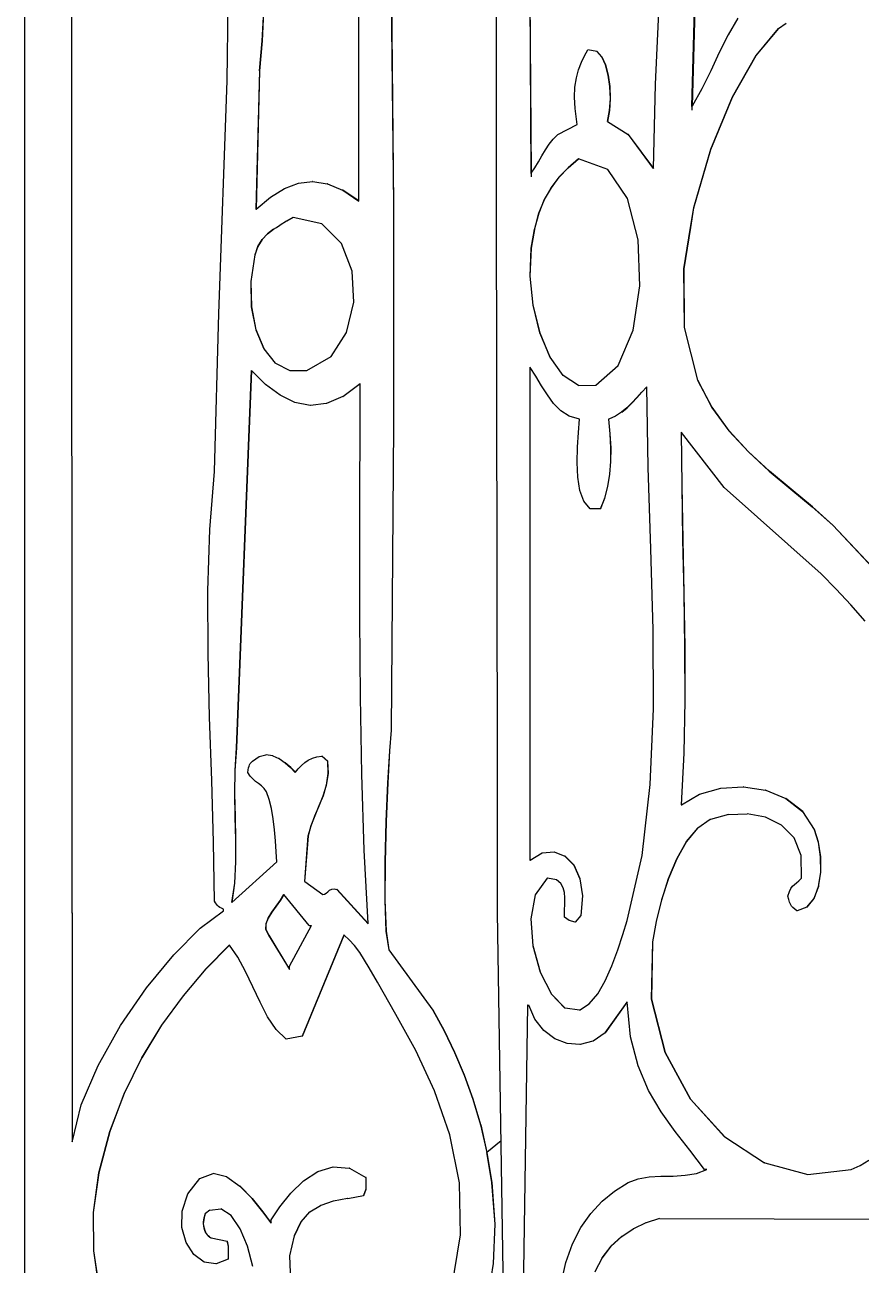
# Model space of a CAD drawing. Header units: inches. Extents: x -2812 to 9774, y -15726 to -746.
# Drawn here: x 3742.76 to 3753.41, y -9223.1 to -9207.3 of the extents above; entities that cross this region are included whole.
import ezdxf

# ---------------------------------------------------------------- set-up
doc = ezdxf.new("R2010")
doc.units = ezdxf.units.IN
doc.header["$LTSCALE"] = 17
doc.header["$MEASUREMENT"] = 0
doc.layers.add('OUTLINE', color=1, linetype='Continuous', lineweight=25)

msp = doc.modelspace()

# ---------------------------------------------------------------- linework, layer by layer
for p, q in [((3742.755, -9229.163), (3742.755, -9195.338)), ((3743.344, -9196.178), (3743.352, -9209.878)), ((3743.355, -9209.878), (3743.347, -9196.178)), ((3749.146, -9200.938), (3749.205, -9209.191)), ((3749.208, -9209.187), (3749.149, -9200.938)), ((3751.253, -9208.339), (3751.355, -9204.608)), ((3751.358, -9204.613), (3751.256, -9208.334)), ((3748.763, -9209.461), (3748.763, -9205.417)), ((3747.423, -9206.765), (3747.453, -9209.585)), ((3747.456, -9209.585), (3747.426, -9206.765)), ((3745.332, -9208.009), (3745.347, -9207.035)), ((3745.8, -9207.044), (3745.777, -9207.501)), ((3745.78, -9207.501), (3745.803, -9207.044)), ((3747.011, -9209.542), (3747.011, -9206.91)), ((3750.79, -9208.055), (3750.842, -9206.949)), ((3751.838, -9207.211), (3751.715, -9207.424)), ((3752.356, -9207.346), (3752.068, -9207.689)), ((3752.071, -9207.689), (3752.359, -9207.346)), ((3752.359, -9207.346), (3752.356, -9207.346)), ((3752.359, -9207.346), (3752.454, -9207.277)), ((3745.777, -9207.501), (3745.745, -9207.885)), ((3745.747, -9207.885), (3745.78, -9207.501)), ((3745.78, -9207.501), (3745.777, -9207.501)), ((3751.715, -9207.424), (3751.602, -9207.65)), ((3749.886, -9207.691), (3749.927, -9207.615)), ((3749.929, -9207.615), (3749.927, -9207.615)), ((3750.044, -9207.636), (3749.929, -9207.615)), ((3750.047, -9207.636), (3750.044, -9207.636)), ((3750.044, -9207.636), (3750.105, -9207.704)), ((3750.108, -9207.704), (3750.047, -9207.636)), ((3751.602, -9207.65), (3751.493, -9207.882)), ((3749.811, -9207.869), (3749.846, -9207.775)), ((3749.846, -9207.775), (3749.886, -9207.691)), ((3750.108, -9207.704), (3750.105, -9207.704)), ((3750.105, -9207.704), (3750.153, -9207.808)), ((3750.155, -9207.808), (3750.108, -9207.704)), ((3750.155, -9207.808), (3750.153, -9207.808)), ((3750.153, -9207.808), (3750.187, -9207.938)), ((3750.189, -9207.938), (3750.155, -9207.808)), ((3752.068, -9207.689), (3751.768, -9208.22)), ((3751.771, -9208.22), (3752.071, -9207.689)), ((3752.071, -9207.689), (3752.068, -9207.689)), ((3745.745, -9207.885), (3745.7, -9209.648)), ((3745.747, -9207.885), (3745.703, -9209.645)), ((3745.747, -9207.885), (3745.745, -9207.885)), ((3749.763, -9208.09), (3749.782, -9207.974)), ((3749.782, -9207.974), (3749.811, -9207.869)), ((3750.189, -9207.938), (3750.187, -9207.938)), ((3750.187, -9207.938), (3750.207, -9208.085)), ((3750.209, -9208.085), (3750.189, -9207.938)), ((3751.493, -9207.882), (3751.379, -9208.115)), ((3745.229, -9210.975), (3745.332, -9208.009)), ((3749.756, -9208.219), (3749.763, -9208.09)), ((3750.209, -9208.085), (3750.207, -9208.085)), ((3750.207, -9208.085), (3750.212, -9208.239)), ((3750.215, -9208.239), (3750.209, -9208.085)), ((3750.766, -9209.126), (3750.79, -9208.055)), ((3751.379, -9208.115), (3751.256, -9208.334)), ((3749.765, -9208.362), (3749.756, -9208.219)), ((3750.212, -9208.239), (3750.202, -9208.389)), ((3750.205, -9208.389), (3750.215, -9208.239)), ((3750.215, -9208.239), (3750.212, -9208.239)), ((3751.768, -9208.22), (3751.492, -9208.885)), ((3751.494, -9208.885), (3751.771, -9208.22)), ((3751.771, -9208.22), (3751.768, -9208.22)), ((3749.794, -9208.569), (3749.765, -9208.362)), ((3750.202, -9208.389), (3750.177, -9208.528)), ((3750.18, -9208.528), (3750.205, -9208.389)), ((3750.205, -9208.389), (3750.202, -9208.389)), ((3751.253, -9208.339), (3751.252, -9208.341)), ((3751.252, -9208.341), (3751.252, -9208.383)), ((3751.253, -9208.341), (3751.252, -9208.341)), ((3751.256, -9208.334), (3751.253, -9208.339)), ((3749.544, -9208.694), (3749.794, -9208.569)), ((3750.18, -9208.528), (3750.177, -9208.528)), ((3750.18, -9208.528), (3750.442, -9208.694)), ((3749.434, -9208.82), (3749.485, -9208.753)), ((3749.485, -9208.753), (3749.544, -9208.694)), ((3750.445, -9208.694), (3750.442, -9208.694)), ((3750.442, -9208.694), (3750.766, -9209.129)), ((3750.766, -9209.126), (3750.445, -9208.694)), ((3749.343, -9208.968), (3749.387, -9208.892)), ((3749.387, -9208.892), (3749.434, -9208.82)), ((3751.492, -9208.885), (3751.274, -9209.631)), ((3751.277, -9209.631), (3751.494, -9208.885)), ((3751.494, -9208.885), (3751.492, -9208.885)), ((3749.254, -9209.12), (3749.299, -9209.045)), ((3749.299, -9209.045), (3749.343, -9208.968)), ((3749.809, -9209.005), (3749.676, -9209.119)), ((3749.679, -9209.119), (3749.811, -9209.005)), ((3749.811, -9209.005), (3749.809, -9209.005)), ((3750.182, -9209.139), (3749.811, -9209.005)), ((3749.205, -9209.191), (3749.208, -9209.187)), ((3749.205, -9209.191), (3749.205, -9209.233)), ((3749.208, -9209.187), (3749.254, -9209.12)), ((3749.56, -9209.24), (3749.459, -9209.373)), ((3749.462, -9209.373), (3749.563, -9209.24)), ((3749.676, -9209.119), (3749.56, -9209.24)), ((3749.563, -9209.24), (3749.56, -9209.24)), ((3749.563, -9209.24), (3749.679, -9209.119)), ((3749.679, -9209.119), (3749.676, -9209.119)), ((3750.434, -9209.512), (3750.182, -9209.139)), ((3750.766, -9209.129), (3750.766, -9209.126)), ((3745.884, -9209.493), (3746.063, -9209.381)), ((3746.063, -9209.381), (3746.241, -9209.313)), ((3746.241, -9209.313), (3746.421, -9209.294)), ((3746.424, -9209.294), (3746.421, -9209.294)), ((3746.424, -9209.294), (3746.423, -9209.294)), ((3746.424, -9209.294), (3746.608, -9209.324)), ((3746.61, -9209.324), (3746.608, -9209.324)), ((3746.61, -9209.324), (3746.803, -9209.406)), ((3746.806, -9209.406), (3746.803, -9209.406)), ((3747.011, -9209.542), (3746.806, -9209.406)), ((3746.806, -9209.406), (3747.011, -9209.544)), ((3749.459, -9209.373), (3749.373, -9209.524)), ((3749.376, -9209.524), (3749.462, -9209.373)), ((3749.462, -9209.373), (3749.459, -9209.373)), ((3745.703, -9209.645), (3745.884, -9209.493)), ((3747.011, -9209.544), (3747.011, -9209.542)), ((3748.778, -9216.761), (3748.763, -9209.461)), ((3749.373, -9209.524), (3749.303, -9209.699)), ((3749.305, -9209.699), (3749.376, -9209.524)), ((3749.376, -9209.524), (3749.373, -9209.524)), ((3750.568, -9210.037), (3750.434, -9209.512)), ((3745.7, -9209.648), (3745.703, -9209.645)), ((3747.456, -9209.585), (3747.453, -9209.585)), ((3747.453, -9209.585), (3747.453, -9209.878)), ((3747.456, -9209.878), (3747.456, -9209.585)), ((3749.303, -9209.699), (3749.254, -9209.878)), ((3749.257, -9209.878), (3749.305, -9209.699)), ((3749.305, -9209.699), (3749.303, -9209.699)), ((3751.274, -9209.631), (3751.234, -9209.878)), ((3751.237, -9209.878), (3751.277, -9209.631)), ((3751.277, -9209.631), (3751.274, -9209.631)), ((3743.352, -9209.878), (3743.355, -9209.878)), ((3743.352, -9209.878), (3743.359, -9221.531)), ((3743.362, -9221.519), (3743.355, -9209.878)), ((3745.925, -9209.901), (3745.96, -9209.878)), ((3745.96, -9209.878), (3745.962, -9209.878)), ((3745.962, -9209.878), (3746.005, -9209.849)), ((3746.008, -9209.849), (3746.005, -9209.849)), ((3746.09, -9209.8), (3746.008, -9209.849)), ((3746.092, -9209.8), (3746.09, -9209.8)), ((3746.172, -9209.751), (3746.092, -9209.8)), ((3746.539, -9209.835), (3746.172, -9209.751)), ((3746.789, -9210.082), (3746.539, -9209.835)), ((3747.453, -9209.878), (3747.456, -9209.878)), ((3747.453, -9209.878), (3747.453, -9212.406)), ((3747.456, -9212.406), (3747.456, -9209.878)), ((3749.254, -9209.878), (3749.247, -9209.904)), ((3749.249, -9209.904), (3749.257, -9209.878)), ((3749.254, -9209.878), (3749.257, -9209.878)), ((3751.234, -9209.878), (3751.15, -9210.405)), ((3751.153, -9210.405), (3751.237, -9209.878)), ((3751.234, -9209.878), (3751.237, -9209.878)), ((3745.777, -9210.034), (3745.723, -9210.122)), ((3745.725, -9210.122), (3745.78, -9210.034)), ((3745.845, -9209.962), (3745.777, -9210.034)), ((3745.78, -9210.034), (3745.777, -9210.034)), ((3745.78, -9210.034), (3745.848, -9209.962)), ((3745.922, -9209.901), (3745.845, -9209.962)), ((3745.848, -9209.962), (3745.845, -9209.962)), ((3745.848, -9209.962), (3745.925, -9209.901)), ((3745.925, -9209.901), (3745.922, -9209.901)), ((3749.247, -9209.904), (3749.205, -9210.145)), ((3749.208, -9210.145), (3749.249, -9209.904)), ((3749.249, -9209.904), (3749.247, -9209.904)), ((3750.59, -9210.625), (3750.568, -9210.037)), ((3745.723, -9210.122), (3745.686, -9210.228)), ((3745.688, -9210.228), (3745.725, -9210.122)), ((3745.725, -9210.122), (3745.723, -9210.122)), ((3746.924, -9210.435), (3746.789, -9210.082)), ((3749.205, -9210.145), (3749.19, -9210.5)), ((3749.192, -9210.5), (3749.208, -9210.145)), ((3749.208, -9210.145), (3749.205, -9210.145)), ((3745.686, -9210.228), (3745.636, -9210.567)), ((3745.639, -9210.567), (3745.688, -9210.228)), ((3745.688, -9210.228), (3745.686, -9210.228)), ((3746.945, -9210.833), (3746.924, -9210.435)), ((3749.192, -9210.5), (3749.19, -9210.5)), ((3749.19, -9210.5), (3749.228, -9210.869)), ((3749.231, -9210.869), (3749.192, -9210.5)), ((3751.15, -9210.405), (3751.156, -9211.154)), ((3751.153, -9210.405), (3751.15, -9210.405)), ((3751.158, -9211.154), (3751.153, -9210.405)), ((3745.636, -9210.567), (3745.642, -9210.891)), ((3745.639, -9210.567), (3745.636, -9210.567)), ((3745.645, -9210.891), (3745.639, -9210.567)), ((3750.504, -9211.188), (3750.59, -9210.625)), ((3746.855, -9211.216), (3746.945, -9210.833)), ((3745.17, -9212.987), (3745.229, -9210.975)), ((3745.642, -9210.891), (3745.698, -9211.184)), ((3745.645, -9210.891), (3745.642, -9210.891)), ((3745.701, -9211.184), (3745.645, -9210.891)), ((3749.231, -9210.869), (3749.228, -9210.869)), ((3749.228, -9210.869), (3749.315, -9211.222)), ((3749.318, -9211.222), (3749.231, -9210.869)), ((3751.156, -9211.154), (3751.326, -9211.825)), ((3751.158, -9211.154), (3751.156, -9211.154)), ((3751.328, -9211.825), (3751.158, -9211.154)), ((3745.698, -9211.184), (3745.801, -9211.428)), ((3745.701, -9211.184), (3745.698, -9211.184)), ((3745.803, -9211.428), (3745.701, -9211.184)), ((3746.656, -9211.525), (3746.855, -9211.216)), ((3749.318, -9211.222), (3749.315, -9211.222)), ((3749.315, -9211.222), (3749.445, -9211.531)), ((3749.448, -9211.531), (3749.318, -9211.222)), ((3750.316, -9211.638), (3750.504, -9211.188)), ((3745.803, -9211.428), (3745.801, -9211.428)), ((3745.801, -9211.428), (3745.946, -9211.607)), ((3745.949, -9211.607), (3745.803, -9211.428)), ((3745.949, -9211.607), (3745.946, -9211.607)), ((3745.949, -9211.607), (3746.13, -9211.703)), ((3746.348, -9211.701), (3746.656, -9211.525)), ((3749.445, -9211.531), (3749.611, -9211.764)), ((3749.448, -9211.531), (3749.445, -9211.531)), ((3749.614, -9211.764), (3749.448, -9211.531)), ((3745.641, -9211.701), (3745.45, -9216.512)), ((3745.453, -9216.512), (3745.644, -9211.703)), ((3745.644, -9211.703), (3745.641, -9211.701)), ((3745.823, -9211.879), (3745.644, -9211.703)), ((3746.13, -9211.703), (3746.348, -9211.701)), ((3749.19, -9211.659), (3749.19, -9217.943)), ((3749.193, -9211.664), (3749.19, -9211.659)), ((3749.193, -9217.941), (3749.193, -9211.664)), ((3749.267, -9211.776), (3749.193, -9211.664)), ((3749.339, -9211.896), (3749.267, -9211.776)), ((3749.614, -9211.764), (3749.611, -9211.764)), ((3749.808, -9211.893), (3749.614, -9211.764)), ((3750.03, -9211.887), (3750.316, -9211.638)), ((3746.008, -9212.018), (3745.823, -9211.879)), ((3746.808, -9212.033), (3747.026, -9211.869)), ((3747.023, -9213.853), (3747.026, -9211.869)), ((3747.026, -9211.869), (3747.026, -9211.867)), ((3749.412, -9212.013), (3749.339, -9211.896)), ((3749.808, -9211.893), (3750.03, -9211.887)), ((3750.678, -9211.908), (3750.614, -9211.978)), ((3750.616, -9211.978), (3750.678, -9211.911)), ((3750.678, -9211.911), (3750.678, -9211.908)), ((3750.695, -9212.937), (3750.678, -9211.911)), ((3751.328, -9211.825), (3751.326, -9211.825)), ((3751.326, -9211.825), (3751.506, -9212.169)), ((3751.509, -9212.169), (3751.328, -9211.825)), ((3746.197, -9212.11), (3746.008, -9212.018)), ((3746.392, -9212.147), (3746.197, -9212.11)), ((3746.805, -9212.033), (3746.597, -9212.124)), ((3746.808, -9212.033), (3746.805, -9212.033)), ((3749.492, -9212.121), (3749.412, -9212.013)), ((3750.552, -9212.047), (3750.49, -9212.114)), ((3750.493, -9212.114), (3750.555, -9212.047)), ((3750.614, -9211.978), (3750.552, -9212.047)), ((3750.555, -9212.047), (3750.552, -9212.047)), ((3750.555, -9212.047), (3750.616, -9211.978)), ((3750.616, -9211.978), (3750.614, -9211.978)), ((3746.395, -9212.147), (3746.392, -9212.147)), ((3746.394, -9212.147), (3746.395, -9212.147)), ((3746.594, -9212.124), (3746.395, -9212.147)), ((3746.597, -9212.124), (3746.594, -9212.124)), ((3749.583, -9212.214), (3749.492, -9212.121)), ((3749.692, -9212.283), (3749.583, -9212.214)), ((3750.357, -9212.233), (3750.282, -9212.282)), ((3750.426, -9212.176), (3750.357, -9212.233)), ((3750.359, -9212.233), (3750.357, -9212.233)), ((3750.359, -9212.233), (3750.429, -9212.176)), ((3750.49, -9212.114), (3750.426, -9212.176)), ((3750.429, -9212.176), (3750.426, -9212.176)), ((3750.429, -9212.176), (3750.493, -9212.114)), ((3750.493, -9212.114), (3750.49, -9212.114)), ((3751.506, -9212.169), (3751.726, -9212.471)), ((3751.509, -9212.169), (3751.506, -9212.169)), ((3751.728, -9212.471), (3751.509, -9212.169)), ((3747.453, -9212.406), (3747.423, -9216.284)), ((3747.426, -9216.284), (3747.456, -9212.406)), ((3747.456, -9212.406), (3747.453, -9212.406)), ((3749.823, -9212.323), (3749.692, -9212.283)), ((3749.809, -9212.492), (3749.823, -9212.323)), ((3750.192, -9212.323), (3750.21, -9212.509)), ((3750.194, -9212.323), (3750.192, -9212.323)), ((3750.279, -9212.282), (3750.194, -9212.323)), ((3750.213, -9212.509), (3750.194, -9212.323)), ((3750.282, -9212.282), (3750.279, -9212.282)), ((3749.797, -9212.68), (3749.809, -9212.492)), ((3750.213, -9212.509), (3750.21, -9212.509)), ((3750.21, -9212.509), (3750.219, -9212.688)), ((3750.222, -9212.688), (3750.213, -9212.509)), ((3751.119, -9212.489), (3751.125, -9213.169)), ((3751.122, -9212.493), (3751.119, -9212.489)), ((3751.128, -9213.169), (3751.122, -9212.493)), ((3751.664, -9213.194), (3751.122, -9212.493)), ((3751.726, -9212.471), (3751.973, -9212.739)), ((3751.728, -9212.471), (3751.726, -9212.471)), ((3751.976, -9212.739), (3751.728, -9212.471)), ((3749.793, -9212.873), (3749.797, -9212.68)), ((3750.219, -9212.688), (3750.218, -9212.86)), ((3750.222, -9212.688), (3750.219, -9212.688)), ((3750.22, -9212.86), (3750.222, -9212.688)), ((3751.973, -9212.739), (3752.239, -9212.983)), ((3751.976, -9212.739), (3751.973, -9212.739)), ((3752.242, -9212.983), (3751.976, -9212.739)), ((3749.801, -9213.061), (3749.793, -9212.873)), ((3750.218, -9212.86), (3750.205, -9213.024)), ((3750.208, -9213.024), (3750.22, -9212.86)), ((3750.22, -9212.86), (3750.218, -9212.86)), ((3745.111, -9213.729), (3745.17, -9212.987)), ((3750.205, -9213.024), (3750.18, -9213.18)), ((3750.182, -9213.18), (3750.208, -9213.024)), ((3750.208, -9213.024), (3750.205, -9213.024)), ((3750.729, -9213.976), (3750.695, -9212.937)), ((3752.242, -9212.983), (3752.239, -9212.983)), ((3752.239, -9212.983), (3752.514, -9213.214)), ((3752.517, -9213.214), (3752.242, -9212.983)), ((3749.828, -9213.23), (3749.801, -9213.061)), ((3750.18, -9213.18), (3750.141, -9213.327)), ((3750.144, -9213.327), (3750.182, -9213.18)), ((3750.182, -9213.18), (3750.18, -9213.18)), ((3751.125, -9213.169), (3751.137, -9213.854)), ((3751.128, -9213.169), (3751.125, -9213.169)), ((3751.14, -9213.854), (3751.128, -9213.169)), ((3752.901, -9214.293), (3751.664, -9213.194)), ((3752.514, -9213.214), (3752.787, -9213.44)), ((3752.517, -9213.214), (3752.514, -9213.214)), ((3752.79, -9213.44), (3752.517, -9213.214)), ((3749.878, -9213.368), (3749.828, -9213.23)), ((3749.956, -9213.464), (3749.878, -9213.368)), ((3750.141, -9213.327), (3750.089, -9213.464)), ((3750.091, -9213.464), (3750.144, -9213.327)), ((3750.144, -9213.327), (3750.141, -9213.327)), ((3750.089, -9213.464), (3749.956, -9213.464)), ((3750.091, -9213.464), (3750.089, -9213.464)), ((3752.79, -9213.44), (3752.787, -9213.44)), ((3752.787, -9213.44), (3753.048, -9213.671)), ((3753.051, -9213.671), (3752.79, -9213.44)), ((3753.048, -9213.671), (3754.212, -9214.915)), ((3753.051, -9213.671), (3753.048, -9213.671)), ((3754.212, -9214.912), (3753.051, -9213.671)), ((3745.088, -9214.508), (3745.111, -9213.729)), ((3747.023, -9214.858), (3747.023, -9213.853)), ((3750.759, -9215.007), (3750.729, -9213.976)), ((3751.137, -9213.854), (3751.151, -9214.541)), ((3751.14, -9213.854), (3751.137, -9213.854)), ((3751.154, -9214.541), (3751.14, -9213.854)), ((3753.091, -9214.488), (3752.901, -9214.293)), ((3745.091, -9215.31), (3745.088, -9214.508)), ((3751.151, -9214.541), (3751.162, -9215.226)), ((3751.154, -9214.541), (3751.151, -9214.541)), ((3751.165, -9215.226), (3751.154, -9214.541)), ((3753.277, -9214.688), (3753.091, -9214.488)), ((3753.461, -9214.894), (3753.277, -9214.688)), ((3747.031, -9215.859), (3747.023, -9214.858)), ((3750.764, -9216.014), (3750.759, -9215.007)), ((3751.162, -9215.226), (3751.163, -9215.906)), ((3751.165, -9215.226), (3751.162, -9215.226)), ((3751.166, -9215.906), (3751.165, -9215.226)), ((3745.11, -9216.121), (3745.091, -9215.31)), ((3747.048, -9216.847), (3747.031, -9215.859)), ((3750.724, -9216.978), (3750.764, -9216.014)), ((3751.163, -9215.906), (3751.151, -9216.578)), ((3751.154, -9216.578), (3751.166, -9215.906)), ((3751.166, -9215.906), (3751.163, -9215.906)), ((3745.137, -9216.926), (3745.11, -9216.121)), ((3747.423, -9216.284), (3747.401, -9216.549)), ((3747.404, -9216.549), (3747.426, -9216.284)), ((3747.426, -9216.284), (3747.423, -9216.284)), ((3745.45, -9216.512), (3745.431, -9216.799)), ((3745.434, -9216.799), (3745.453, -9216.512)), ((3745.453, -9216.512), (3745.45, -9216.512)), ((3745.628, -9216.71), (3745.64, -9216.695)), ((3745.64, -9216.695), (3745.656, -9216.678)), ((3745.656, -9216.678), (3745.74, -9216.619)), ((3745.74, -9216.619), (3745.826, -9216.6)), ((3745.828, -9216.6), (3745.826, -9216.6)), ((3745.826, -9216.6), (3745.827, -9216.6)), ((3745.828, -9216.6), (3745.827, -9216.6)), ((3745.911, -9216.612), (3745.828, -9216.6)), ((3745.914, -9216.612), (3745.911, -9216.612)), ((3745.914, -9216.612), (3745.993, -9216.648)), ((3745.996, -9216.648), (3745.993, -9216.648)), ((3745.996, -9216.648), (3746.071, -9216.701)), ((3746.321, -9216.698), (3746.367, -9216.667)), ((3746.367, -9216.667), (3746.419, -9216.643)), ((3746.419, -9216.643), (3746.476, -9216.626)), ((3746.476, -9216.626), (3746.54, -9216.616)), ((3746.54, -9216.616), (3746.613, -9216.678)), ((3746.543, -9216.616), (3746.54, -9216.616)), ((3746.616, -9216.678), (3746.543, -9216.616)), ((3746.613, -9216.678), (3746.618, -9216.838)), ((3746.616, -9216.678), (3746.613, -9216.678)), ((3746.621, -9216.838), (3746.616, -9216.678)), ((3747.401, -9216.549), (3747.378, -9216.957)), ((3747.381, -9216.957), (3747.404, -9216.549)), ((3747.404, -9216.549), (3747.401, -9216.549)), ((3751.151, -9216.578), (3751.119, -9217.238)), ((3751.122, -9217.236), (3751.154, -9216.578)), ((3751.154, -9216.578), (3751.151, -9216.578)), ((3745.431, -9216.799), (3745.428, -9217.093)), ((3745.434, -9216.799), (3745.431, -9216.799)), ((3745.431, -9217.093), (3745.434, -9216.799)), ((3745.597, -9216.823), (3745.602, -9216.789)), ((3745.626, -9216.871), (3745.597, -9216.823)), ((3745.602, -9216.789), (3745.607, -9216.763)), ((3745.607, -9216.763), (3745.612, -9216.742)), ((3745.612, -9216.742), (3745.619, -9216.725)), ((3745.619, -9216.725), (3745.628, -9216.71)), ((3746.073, -9216.701), (3746.071, -9216.701)), ((3746.071, -9216.701), (3746.141, -9216.762)), ((3746.143, -9216.762), (3746.073, -9216.701)), ((3746.143, -9216.762), (3746.141, -9216.762)), ((3746.141, -9216.762), (3746.201, -9216.823)), ((3746.202, -9216.822), (3746.143, -9216.762)), ((3746.201, -9216.823), (3746.202, -9216.822)), ((3746.202, -9216.822), (3746.238, -9216.777)), ((3746.238, -9216.777), (3746.278, -9216.735)), ((3746.278, -9216.735), (3746.321, -9216.698)), ((3746.618, -9216.838), (3746.596, -9216.985)), ((3746.599, -9216.985), (3746.621, -9216.838)), ((3746.621, -9216.838), (3746.618, -9216.838)), ((3747.079, -9217.815), (3747.048, -9216.847)), ((3748.778, -9218.607), (3748.778, -9216.761)), ((3745.16, -9217.711), (3745.137, -9216.926)), ((3745.66, -9216.907), (3745.626, -9216.871)), ((3745.696, -9216.937), (3745.66, -9216.907)), ((3745.734, -9216.965), (3745.696, -9216.937)), ((3745.771, -9216.993), (3745.734, -9216.965)), ((3745.804, -9217.028), (3745.771, -9216.993)), ((3746.596, -9216.985), (3746.555, -9217.121)), ((3746.558, -9217.121), (3746.599, -9216.985)), ((3746.599, -9216.985), (3746.596, -9216.985)), ((3747.378, -9216.957), (3747.357, -9217.45)), ((3747.36, -9217.45), (3747.381, -9216.957)), ((3747.381, -9216.957), (3747.378, -9216.957)), ((3750.618, -9217.883), (3750.724, -9216.978)), ((3751.622, -9217.025), (3751.908, -9217.007)), ((3751.911, -9217.007), (3751.908, -9217.007)), ((3751.911, -9217.007), (3752.191, -9217.05)), ((3745.428, -9217.093), (3745.434, -9217.389)), ((3745.431, -9217.093), (3745.428, -9217.093)), ((3745.437, -9217.389), (3745.431, -9217.093)), ((3745.833, -9217.072), (3745.804, -9217.028)), ((3745.87, -9217.167), (3745.833, -9217.072)), ((3745.898, -9217.283), (3745.87, -9217.167)), ((3746.555, -9217.121), (3746.503, -9217.25)), ((3746.506, -9217.25), (3746.558, -9217.121)), ((3746.558, -9217.121), (3746.555, -9217.121)), ((3751.122, -9217.236), (3751.352, -9217.102)), ((3751.352, -9217.102), (3751.622, -9217.025)), ((3752.194, -9217.05), (3752.191, -9217.05)), ((3752.194, -9217.05), (3752.449, -9217.154)), ((3752.449, -9217.154), (3752.663, -9217.32)), ((3752.452, -9217.154), (3752.449, -9217.154)), ((3752.666, -9217.32), (3752.452, -9217.154)), ((3745.92, -9217.414), (3745.898, -9217.283)), ((3746.503, -9217.25), (3746.448, -9217.376)), ((3746.451, -9217.376), (3746.506, -9217.25)), ((3746.506, -9217.25), (3746.503, -9217.25)), ((3751.119, -9217.238), (3751.122, -9217.236)), ((3752.663, -9217.32), (3752.813, -9217.549)), ((3752.666, -9217.32), (3752.663, -9217.32)), ((3752.816, -9217.549), (3752.666, -9217.32)), ((3745.437, -9217.389), (3745.434, -9217.389)), ((3745.434, -9217.389), (3745.441, -9217.681)), ((3745.444, -9217.681), (3745.437, -9217.389)), ((3745.937, -9217.554), (3745.92, -9217.414)), ((3746.448, -9217.376), (3746.399, -9217.502)), ((3746.402, -9217.502), (3746.451, -9217.376)), ((3746.451, -9217.376), (3746.448, -9217.376)), ((3747.357, -9217.45), (3747.344, -9217.968)), ((3747.347, -9217.968), (3747.36, -9217.45)), ((3747.36, -9217.45), (3747.357, -9217.45)), ((3751.487, -9217.425), (3751.33, -9217.532)), ((3751.49, -9217.425), (3751.487, -9217.425)), ((3751.718, -9217.36), (3751.49, -9217.425)), ((3751.721, -9217.36), (3751.718, -9217.36)), ((3751.721, -9217.36), (3751.959, -9217.349)), ((3752.192, -9217.394), (3751.959, -9217.349)), ((3752.397, -9217.496), (3752.192, -9217.394)), ((3745.949, -9217.696), (3745.937, -9217.554)), ((3746.363, -9217.632), (3746.319, -9218.213)), ((3746.322, -9218.213), (3746.366, -9217.632)), ((3746.399, -9217.502), (3746.363, -9217.632)), ((3746.366, -9217.632), (3746.363, -9217.632)), ((3746.366, -9217.632), (3746.402, -9217.502)), ((3746.402, -9217.502), (3746.399, -9217.502)), ((3751.327, -9217.532), (3751.184, -9217.704)), ((3751.187, -9217.704), (3751.33, -9217.532)), ((3751.33, -9217.532), (3751.327, -9217.532)), ((3752.555, -9217.658), (3752.397, -9217.496)), ((3752.813, -9217.549), (3752.864, -9217.714)), ((3752.816, -9217.549), (3752.813, -9217.549)), ((3752.867, -9217.714), (3752.816, -9217.549)), ((3745.17, -9218.462), (3745.16, -9217.711)), ((3745.444, -9217.681), (3745.441, -9217.681)), ((3745.441, -9217.681), (3745.441, -9217.964)), ((3745.444, -9217.964), (3745.444, -9217.681)), ((3745.958, -9217.835), (3745.949, -9217.696)), ((3751.184, -9217.704), (3751.06, -9217.924)), ((3751.063, -9217.924), (3751.187, -9217.704)), ((3751.187, -9217.704), (3751.184, -9217.704)), ((3752.646, -9217.883), (3752.555, -9217.658)), ((3752.864, -9217.714), (3752.891, -9217.901)), ((3752.867, -9217.714), (3752.864, -9217.714)), ((3752.894, -9217.901), (3752.867, -9217.714)), ((3745.965, -9217.964), (3745.958, -9217.835)), ((3747.129, -9218.749), (3747.079, -9217.815)), ((3749.19, -9217.943), (3749.193, -9217.941)), ((3749.193, -9217.941), (3749.346, -9217.849)), ((3749.346, -9217.849), (3749.498, -9217.834)), ((3749.501, -9217.834), (3749.498, -9217.834)), ((3749.501, -9217.834), (3749.636, -9217.889)), ((3749.639, -9217.889), (3749.636, -9217.889)), ((3749.636, -9217.889), (3749.749, -9218.006)), ((3749.752, -9218.006), (3749.639, -9217.889)), ((3750.427, -9218.71), (3750.618, -9217.883)), ((3751.06, -9217.924), (3750.955, -9218.177)), ((3750.957, -9218.177), (3751.063, -9217.924)), ((3751.063, -9217.924), (3751.06, -9217.924)), ((3752.651, -9218.171), (3752.646, -9217.883)), ((3752.891, -9217.901), (3752.892, -9218.095)), ((3752.894, -9217.901), (3752.891, -9217.901)), ((3752.895, -9218.095), (3752.894, -9217.901)), ((3745.394, -9218.479), (3745.965, -9217.964)), ((3745.441, -9217.964), (3745.427, -9218.233)), ((3745.43, -9218.233), (3745.444, -9217.964)), ((3745.444, -9217.964), (3745.441, -9217.964)), ((3747.344, -9217.968), (3747.342, -9218.453)), ((3747.347, -9217.968), (3747.344, -9217.968)), ((3747.345, -9218.453), (3747.347, -9217.968)), ((3749.749, -9218.006), (3749.828, -9218.178)), ((3749.752, -9218.006), (3749.749, -9218.006)), ((3749.831, -9218.178), (3749.752, -9218.006)), ((3752.892, -9218.095), (3752.868, -9218.255)), ((3752.872, -9218.252), (3752.895, -9218.095)), ((3752.895, -9218.095), (3752.892, -9218.095)), ((3745.427, -9218.233), (3745.391, -9218.482)), ((3745.394, -9218.479), (3745.43, -9218.233)), ((3745.43, -9218.233), (3745.427, -9218.233)), ((3746.322, -9218.213), (3746.319, -9218.213)), ((3746.322, -9218.213), (3746.554, -9218.379)), ((3749.411, -9218.171), (3749.257, -9218.385)), ((3749.26, -9218.385), (3749.414, -9218.172)), ((3749.414, -9218.172), (3749.411, -9218.171)), ((3749.529, -9218.192), (3749.414, -9218.172)), ((3749.583, -9218.238), (3749.529, -9218.192)), ((3749.615, -9218.292), (3749.583, -9218.238)), ((3749.828, -9218.178), (3749.861, -9218.394)), ((3749.831, -9218.178), (3749.828, -9218.178)), ((3749.864, -9218.394), (3749.831, -9218.178)), ((3750.955, -9218.177), (3750.868, -9218.448)), ((3750.871, -9218.448), (3750.957, -9218.177)), ((3750.957, -9218.177), (3750.955, -9218.177)), ((3752.515, -9218.301), (3752.537, -9218.272)), ((3752.537, -9218.272), (3752.56, -9218.25)), ((3752.56, -9218.25), (3752.586, -9218.23)), ((3752.586, -9218.23), (3752.616, -9218.205)), ((3752.616, -9218.205), (3752.651, -9218.171)), ((3752.868, -9218.255), (3752.865, -9218.277)), ((3752.868, -9218.277), (3752.872, -9218.252)), ((3752.868, -9218.255), (3752.872, -9218.252)), ((3746.054, -9218.379), (3746.011, -9218.453)), ((3746.014, -9218.453), (3746.055, -9218.381)), ((3746.055, -9218.381), (3746.054, -9218.379)), ((3746.378, -9218.773), (3746.055, -9218.381)), ((3746.554, -9218.379), (3746.575, -9218.376)), ((3746.575, -9218.376), (3746.595, -9218.363)), ((3746.595, -9218.363), (3746.615, -9218.344)), ((3746.615, -9218.344), (3746.638, -9218.325)), ((3746.638, -9218.325), (3746.665, -9218.31)), ((3746.665, -9218.31), (3746.695, -9218.306)), ((3746.698, -9218.306), (3746.695, -9218.306)), ((3746.698, -9218.306), (3746.731, -9218.316)), ((3746.734, -9218.316), (3746.731, -9218.316)), ((3746.731, -9218.316), (3747.129, -9218.752)), ((3747.129, -9218.749), (3746.734, -9218.316)), ((3749.257, -9218.385), (3749.202, -9218.688)), ((3749.205, -9218.688), (3749.26, -9218.385)), ((3749.26, -9218.385), (3749.257, -9218.385)), ((3749.63, -9218.354), (3749.615, -9218.292)), ((3749.634, -9218.423), (3749.63, -9218.354)), ((3749.633, -9218.498), (3749.634, -9218.423)), ((3749.861, -9218.394), (3749.838, -9218.648)), ((3749.841, -9218.648), (3749.864, -9218.394)), ((3749.864, -9218.394), (3749.861, -9218.394)), ((3752.474, -9218.399), (3752.495, -9218.342)), ((3752.487, -9218.442), (3752.474, -9218.399)), ((3752.495, -9218.342), (3752.515, -9218.301)), ((3752.807, -9218.431), (3752.717, -9218.54)), ((3752.72, -9218.54), (3752.81, -9218.431)), ((3752.865, -9218.277), (3752.807, -9218.431)), ((3752.81, -9218.431), (3752.807, -9218.431)), ((3752.81, -9218.431), (3752.868, -9218.277)), ((3752.868, -9218.277), (3752.865, -9218.277)), ((3744.989, -9218.809), (3745.288, -9218.586)), ((3745.186, -9218.484), (3745.17, -9218.462)), ((3745.199, -9218.504), (3745.186, -9218.484)), ((3745.211, -9218.52), (3745.199, -9218.504)), ((3745.224, -9218.533), (3745.211, -9218.52)), ((3745.24, -9218.545), (3745.224, -9218.533)), ((3745.26, -9218.555), (3745.24, -9218.545)), ((3745.288, -9218.565), (3745.26, -9218.555)), ((3745.288, -9218.586), (3745.288, -9218.565)), ((3745.391, -9218.482), (3745.394, -9218.479)), ((3745.957, -9218.529), (3745.901, -9218.604)), ((3745.904, -9218.604), (3745.959, -9218.529)), ((3746.011, -9218.453), (3745.957, -9218.529)), ((3745.959, -9218.529), (3745.957, -9218.529)), ((3745.959, -9218.529), (3746.014, -9218.453)), ((3746.014, -9218.453), (3746.011, -9218.453)), ((3747.345, -9218.453), (3747.342, -9218.453)), ((3747.342, -9218.453), (3747.358, -9218.844)), ((3747.36, -9218.844), (3747.345, -9218.453)), ((3749.63, -9218.581), (3749.633, -9218.498)), ((3749.632, -9218.669), (3749.63, -9218.581)), ((3750.868, -9218.448), (3750.8, -9218.721)), ((3750.803, -9218.721), (3750.871, -9218.448)), ((3750.871, -9218.448), (3750.868, -9218.448)), ((3752.498, -9218.476), (3752.487, -9218.442)), ((3752.51, -9218.503), (3752.498, -9218.476)), ((3752.524, -9218.526), (3752.51, -9218.503)), ((3752.541, -9218.546), (3752.524, -9218.526)), ((3752.563, -9218.566), (3752.541, -9218.546)), ((3752.592, -9218.586), (3752.563, -9218.566)), ((3752.595, -9218.586), (3752.592, -9218.586)), ((3752.594, -9218.585), (3752.595, -9218.586)), ((3752.717, -9218.54), (3752.595, -9218.586)), ((3752.72, -9218.54), (3752.717, -9218.54)), ((3745.854, -9218.679), (3745.825, -9218.753)), ((3745.828, -9218.753), (3745.856, -9218.679)), ((3745.901, -9218.604), (3745.854, -9218.679)), ((3745.856, -9218.679), (3745.854, -9218.679)), ((3745.856, -9218.679), (3745.904, -9218.604)), ((3745.904, -9218.604), (3745.901, -9218.604)), ((3747.129, -9218.752), (3747.129, -9218.749)), ((3748.881, -9225.036), (3748.778, -9218.607)), ((3749.202, -9218.688), (3749.229, -9219.033)), ((3749.205, -9218.688), (3749.202, -9218.688)), ((3749.232, -9219.033), (3749.205, -9218.688)), ((3749.691, -9218.71), (3749.632, -9218.669)), ((3749.765, -9218.731), (3749.691, -9218.71)), ((3749.838, -9218.648), (3749.765, -9218.731)), ((3749.767, -9218.731), (3749.765, -9218.731)), ((3749.767, -9218.731), (3749.841, -9218.648)), ((3749.841, -9218.648), (3749.838, -9218.648)), ((3750.372, -9218.889), (3750.427, -9218.71)), ((3750.8, -9218.721), (3750.751, -9218.98)), ((3750.754, -9218.98), (3750.803, -9218.721)), ((3750.803, -9218.721), (3750.8, -9218.721)), ((3744.652, -9219.147), (3744.989, -9218.809)), ((3745.825, -9218.753), (3745.824, -9218.826)), ((3745.827, -9218.826), (3745.824, -9218.826)), ((3745.824, -9218.826), (3745.862, -9218.897)), ((3745.828, -9218.753), (3745.825, -9218.753)), ((3745.827, -9218.826), (3745.828, -9218.753)), ((3745.865, -9218.897), (3745.827, -9218.826)), ((3745.865, -9218.897), (3745.862, -9218.897)), ((3745.862, -9218.897), (3746.127, -9219.333)), ((3746.127, -9219.328), (3745.865, -9218.897)), ((3746.127, -9219.291), (3746.407, -9218.773)), ((3746.819, -9218.897), (3746.289, -9220.183)), ((3746.292, -9220.183), (3746.822, -9218.899)), ((3746.378, -9218.773), (3746.407, -9218.773)), ((3746.822, -9218.899), (3746.819, -9218.897)), ((3746.889, -9218.955), (3746.822, -9218.899)), ((3747.36, -9218.844), (3747.358, -9218.844)), ((3747.358, -9218.844), (3747.394, -9219.084)), ((3747.397, -9219.084), (3747.36, -9218.844)), ((3750.308, -9219.086), (3750.372, -9218.889)), ((3745.362, -9219.021), (3745.063, -9219.327)), ((3745.066, -9219.327), (3745.363, -9219.023)), ((3745.363, -9219.023), (3745.362, -9219.021)), ((3745.47, -9219.177), (3745.363, -9219.023)), ((3746.957, -9219.03), (3746.889, -9218.955)), ((3747.022, -9219.118), (3746.957, -9219.03)), ((3749.232, -9219.033), (3749.229, -9219.033)), ((3749.229, -9219.033), (3749.322, -9219.369)), ((3749.325, -9219.369), (3749.232, -9219.033)), ((3750.751, -9218.98), (3750.739, -9219.712)), ((3750.741, -9219.712), (3750.754, -9218.98)), ((3750.754, -9218.98), (3750.751, -9218.98)), ((3744.306, -9219.57), (3744.652, -9219.147)), ((3745.568, -9219.358), (3745.47, -9219.177)), ((3747.084, -9219.214), (3747.022, -9219.118)), ((3747.142, -9219.313), (3747.084, -9219.214)), ((3747.397, -9219.084), (3747.394, -9219.084)), ((3747.394, -9219.084), (3747.953, -9219.851)), ((3747.956, -9219.851), (3747.397, -9219.084)), ((3750.235, -9219.287), (3750.308, -9219.086)), ((3745.063, -9219.327), (3744.772, -9219.668)), ((3744.775, -9219.668), (3745.066, -9219.327)), ((3745.066, -9219.327), (3745.063, -9219.327)), ((3745.66, -9219.554), (3745.568, -9219.358)), ((3746.127, -9219.328), (3746.127, -9219.291)), ((3746.127, -9219.333), (3746.127, -9219.328)), ((3747.247, -9219.498), (3747.142, -9219.313)), ((3749.322, -9219.369), (3749.464, -9219.65)), ((3749.325, -9219.369), (3749.322, -9219.369)), ((3749.467, -9219.65), (3749.325, -9219.369)), ((3750.15, -9219.478), (3750.235, -9219.287)), ((3747.482, -9219.906), (3747.247, -9219.498)), ((3750.054, -9219.645), (3750.15, -9219.478)), ((3743.976, -9220.049), (3744.306, -9219.57)), ((3744.772, -9219.668), (3744.497, -9220.046)), ((3744.5, -9220.046), (3744.775, -9219.668)), ((3744.775, -9219.668), (3744.772, -9219.668)), ((3745.752, -9219.751), (3745.66, -9219.554)), ((3749.467, -9219.65), (3749.464, -9219.65)), ((3749.464, -9219.65), (3749.637, -9219.827)), ((3749.639, -9219.827), (3749.467, -9219.65)), ((3749.946, -9219.774), (3750.054, -9219.645)), ((3745.849, -9219.937), (3745.752, -9219.751)), ((3747.956, -9219.851), (3747.953, -9219.851)), ((3747.953, -9219.851), (3748.097, -9220.118)), ((3748.1, -9220.118), (3747.956, -9219.851)), ((3749.161, -9219.789), (3749.102, -9223.667)), ((3749.105, -9223.667), (3749.164, -9219.789)), ((3749.164, -9219.789), (3749.161, -9219.789)), ((3749.164, -9219.789), (3749.176, -9219.789)), ((3749.254, -9219.966), (3749.176, -9219.789)), ((3749.639, -9219.827), (3749.637, -9219.827)), ((3749.823, -9219.851), (3749.639, -9219.827)), ((3749.823, -9219.851), (3749.946, -9219.774)), ((3750.427, -9219.747), (3750.147, -9220.141)), ((3750.15, -9220.141), (3750.428, -9219.751)), ((3750.428, -9219.751), (3750.427, -9219.747)), ((3750.473, -9220.191), (3750.428, -9219.751)), ((3750.739, -9219.712), (3750.912, -9220.392)), ((3750.741, -9219.712), (3750.739, -9219.712)), ((3750.914, -9220.392), (3750.741, -9219.712)), ((3745.958, -9220.099), (3745.849, -9219.937)), ((3747.735, -9220.367), (3747.482, -9219.906)), ((3749.368, -9220.111), (3749.254, -9219.966)), ((3743.69, -9220.556), (3743.976, -9220.049)), ((3744.497, -9220.046), (3744.244, -9220.459)), ((3744.247, -9220.459), (3744.5, -9220.046)), ((3744.5, -9220.046), (3744.497, -9220.046)), ((3746.083, -9220.224), (3745.958, -9220.099)), ((3748.1, -9220.118), (3748.097, -9220.118)), ((3748.097, -9220.118), (3748.231, -9220.394)), ((3748.234, -9220.394), (3748.1, -9220.118)), ((3749.507, -9220.217), (3749.368, -9220.111)), ((3750.147, -9220.141), (3749.996, -9220.247)), ((3750.15, -9220.141), (3750.147, -9220.141)), ((3746.086, -9220.224), (3746.083, -9220.224)), ((3746.289, -9220.183), (3746.086, -9220.224)), ((3746.292, -9220.183), (3746.289, -9220.183)), ((3749.664, -9220.279), (3749.507, -9220.217)), ((3749.828, -9220.291), (3749.664, -9220.279)), ((3749.831, -9220.291), (3749.828, -9220.291)), ((3749.993, -9220.247), (3749.831, -9220.291)), ((3749.996, -9220.247), (3749.993, -9220.247)), ((3750.568, -9220.562), (3750.473, -9220.191)), ((3744.244, -9220.459), (3744.022, -9220.91)), ((3744.025, -9220.91), (3744.247, -9220.459)), ((3744.247, -9220.459), (3744.244, -9220.459)), ((3747.974, -9220.88), (3747.735, -9220.367)), ((3748.231, -9220.394), (3748.354, -9220.682)), ((3748.234, -9220.394), (3748.231, -9220.394)), ((3748.357, -9220.682), (3748.234, -9220.394)), ((3750.912, -9220.392), (3751.234, -9220.988)), ((3750.914, -9220.392), (3750.912, -9220.392)), ((3751.237, -9220.988), (3750.914, -9220.392)), ((3743.475, -9221.059), (3743.69, -9220.556)), ((3750.701, -9220.876), (3750.568, -9220.562)), ((3748.357, -9220.682), (3748.354, -9220.682)), ((3748.354, -9220.682), (3748.464, -9220.988)), ((3748.467, -9220.988), (3748.357, -9220.682)), ((3744.022, -9220.91), (3743.837, -9221.399)), ((3743.84, -9221.399), (3744.025, -9220.91)), ((3744.025, -9220.91), (3744.022, -9220.91)), ((3748.17, -9221.443), (3747.974, -9220.88)), ((3750.862, -9221.15), (3750.701, -9220.876)), ((3743.362, -9221.519), (3743.475, -9221.059)), ((3748.464, -9220.988), (3748.56, -9221.314)), ((3748.467, -9220.988), (3748.464, -9220.988)), ((3748.563, -9221.314), (3748.467, -9220.988)), ((3751.234, -9220.988), (3751.669, -9221.468)), ((3751.237, -9220.988), (3751.234, -9220.988)), ((3751.672, -9221.468), (3751.237, -9220.988)), ((3751.041, -9221.398), (3750.862, -9221.15)), ((3743.837, -9221.399), (3743.698, -9221.925)), ((3743.7, -9221.925), (3743.84, -9221.399)), ((3743.84, -9221.399), (3743.837, -9221.399)), ((3748.563, -9221.314), (3748.56, -9221.314)), ((3748.56, -9221.314), (3748.641, -9221.667)), ((3748.563, -9221.314), (3748.643, -9221.667)), ((3751.229, -9221.638), (3751.041, -9221.398)), ((3743.359, -9221.531), (3743.362, -9221.519)), ((3748.291, -9222.055), (3748.17, -9221.443)), ((3748.642, -9221.661), (3748.825, -9221.513)), ((3751.672, -9221.468), (3751.669, -9221.468)), ((3751.672, -9221.468), (3752.18, -9221.798)), ((3748.643, -9221.667), (3748.641, -9221.667)), ((3748.641, -9221.667), (3748.704, -9222.049)), ((3748.707, -9222.049), (3748.643, -9221.667)), ((3751.414, -9221.883), (3751.229, -9221.638)), ((3746.306, -9222.027), (3746.487, -9221.908)), ((3746.487, -9221.908), (3746.682, -9221.848)), ((3746.685, -9221.848), (3746.682, -9221.848)), ((3746.685, -9221.848), (3746.888, -9221.868)), ((3746.891, -9221.868), (3746.888, -9221.868)), ((3746.891, -9221.868), (3747.099, -9221.987)), ((3751.311, -9221.933), (3751.443, -9221.883)), ((3751.443, -9221.883), (3751.414, -9221.883)), ((3752.183, -9221.798), (3752.18, -9221.798)), ((3752.183, -9221.798), (3752.731, -9221.948)), ((3752.731, -9221.948), (3753.284, -9221.883)), ((3753.284, -9221.883), (3753.399, -9221.833)), ((3753.399, -9221.833), (3753.509, -9221.764)), ((3743.698, -9221.925), (3743.628, -9222.433)), ((3743.631, -9222.433), (3743.7, -9221.925)), ((3743.7, -9221.925), (3743.698, -9221.925)), ((3744.832, -9222.194), (3744.985, -9221.996)), ((3744.985, -9221.996), (3745.153, -9221.935)), ((3745.156, -9221.935), (3745.153, -9221.935)), ((3745.156, -9221.935), (3745.155, -9221.935)), ((3745.325, -9221.978), (3745.156, -9221.935)), ((3745.328, -9221.978), (3745.325, -9221.978)), ((3745.328, -9221.978), (3745.494, -9222.094)), ((3746.143, -9222.183), (3746.306, -9222.027)), ((3747.102, -9221.987), (3747.099, -9221.987)), ((3747.099, -9221.987), (3747.099, -9222.132)), ((3747.102, -9222.132), (3747.102, -9221.987)), ((3748.307, -9222.714), (3748.291, -9222.055)), ((3748.707, -9222.049), (3748.704, -9222.049)), ((3748.704, -9222.049), (3748.745, -9222.578)), ((3748.748, -9222.578), (3748.707, -9222.049)), ((3750.269, -9222.158), (3750.442, -9222.049)), ((3750.442, -9222.049), (3750.568, -9222.001)), ((3750.568, -9222.001), (3750.71, -9221.977)), ((3750.71, -9221.977), (3750.86, -9221.969)), ((3750.86, -9221.969), (3751.014, -9221.966)), ((3751.014, -9221.966), (3751.166, -9221.957)), ((3751.166, -9221.957), (3751.311, -9221.933)), ((3744.759, -9222.412), (3744.832, -9222.194)), ((3745.497, -9222.094), (3745.494, -9222.094)), ((3745.494, -9222.094), (3745.65, -9222.252)), ((3745.653, -9222.252), (3745.497, -9222.094)), ((3746.004, -9222.357), (3746.143, -9222.183)), ((3746.87, -9222.251), (3747.07, -9222.215)), ((3747.099, -9222.132), (3747.07, -9222.215)), ((3747.073, -9222.215), (3747.07, -9222.215)), ((3747.073, -9222.215), (3747.102, -9222.132)), ((3747.102, -9222.132), (3747.099, -9222.132)), ((3750.109, -9222.288), (3750.269, -9222.158)), ((3745.114, -9222.402), (3745.252, -9222.384)), ((3745.382, -9222.471), (3745.252, -9222.384)), ((3745.653, -9222.252), (3745.65, -9222.252)), ((3745.65, -9222.252), (3745.786, -9222.421)), ((3745.789, -9222.421), (3745.653, -9222.252)), ((3745.892, -9222.526), (3746.004, -9222.357)), ((3746.388, -9222.423), (3746.523, -9222.341)), ((3746.526, -9222.341), (3746.523, -9222.341)), ((3746.684, -9222.288), (3746.526, -9222.341)), ((3746.687, -9222.288), (3746.684, -9222.288)), ((3746.867, -9222.251), (3746.687, -9222.288)), ((3746.87, -9222.251), (3746.867, -9222.251)), ((3749.965, -9222.442), (3750.109, -9222.288)), ((3743.631, -9222.433), (3743.628, -9222.433)), ((3743.628, -9222.433), (3743.63, -9222.918)), ((3743.633, -9222.918), (3743.631, -9222.433)), ((3744.755, -9222.624), (3744.759, -9222.412)), ((3745.034, -9222.524), (3745.03, -9222.549)), ((3745.033, -9222.549), (3745.037, -9222.524)), ((3745.039, -9222.5), (3745.034, -9222.524)), ((3745.037, -9222.524), (3745.034, -9222.524)), ((3745.037, -9222.524), (3745.042, -9222.5)), ((3745.046, -9222.473), (3745.039, -9222.5)), ((3745.042, -9222.5), (3745.039, -9222.5)), ((3745.042, -9222.5), (3745.048, -9222.473)), ((3745.052, -9222.443), (3745.046, -9222.473)), ((3745.048, -9222.473), (3745.046, -9222.473)), ((3745.048, -9222.473), (3745.055, -9222.443)), ((3745.055, -9222.443), (3745.052, -9222.443)), ((3745.111, -9222.402), (3745.055, -9222.443)), ((3745.114, -9222.402), (3745.111, -9222.402)), ((3745.497, -9222.638), (3745.382, -9222.471)), ((3745.786, -9222.421), (3745.892, -9222.568)), ((3745.789, -9222.421), (3745.786, -9222.421)), ((3745.892, -9222.564), (3745.789, -9222.421)), ((3745.892, -9222.564), (3745.892, -9222.526)), ((3746.385, -9222.423), (3746.273, -9222.548)), ((3746.275, -9222.548), (3746.388, -9222.423)), ((3746.388, -9222.423), (3746.385, -9222.423)), ((3749.838, -9222.622), (3749.965, -9222.442)), ((3750.84, -9222.506), (3750.671, -9222.561)), ((3750.84, -9222.506), (3757.172, -9222.526)), ((3744.809, -9222.814), (3744.755, -9222.624)), ((3745.03, -9222.549), (3745.029, -9222.573)), ((3745.032, -9222.573), (3745.029, -9222.573)), ((3745.029, -9222.573), (3745.031, -9222.6)), ((3745.033, -9222.549), (3745.03, -9222.549)), ((3745.034, -9222.6), (3745.031, -9222.6)), ((3745.031, -9222.6), (3745.038, -9222.63)), ((3745.032, -9222.573), (3745.033, -9222.549)), ((3745.034, -9222.6), (3745.032, -9222.573)), ((3745.041, -9222.63), (3745.034, -9222.6)), ((3745.041, -9222.63), (3745.038, -9222.63)), ((3745.038, -9222.63), (3745.047, -9222.659)), ((3745.05, -9222.659), (3745.041, -9222.63)), ((3745.05, -9222.659), (3745.047, -9222.659)), ((3745.047, -9222.659), (3745.057, -9222.682)), ((3745.059, -9222.682), (3745.05, -9222.659)), ((3745.059, -9222.682), (3745.057, -9222.682)), ((3745.057, -9222.682), (3745.066, -9222.7)), ((3745.069, -9222.7), (3745.059, -9222.682)), ((3745.069, -9222.7), (3745.066, -9222.7)), ((3745.066, -9222.7), (3745.077, -9222.715)), ((3745.079, -9222.715), (3745.069, -9222.7)), ((3745.591, -9222.862), (3745.497, -9222.638)), ((3745.892, -9222.568), (3745.892, -9222.564)), ((3746.273, -9222.548), (3746.186, -9222.73)), ((3746.189, -9222.73), (3746.275, -9222.548)), ((3746.275, -9222.548), (3746.273, -9222.548)), ((3748.745, -9222.578), (3748.723, -9223.081)), ((3748.726, -9223.081), (3748.748, -9222.578)), ((3748.748, -9222.578), (3748.745, -9222.578)), ((3749.731, -9222.83), (3749.838, -9222.622)), ((3750.359, -9222.736), (3750.505, -9222.637)), ((3750.508, -9222.637), (3750.505, -9222.637)), ((3750.668, -9222.561), (3750.508, -9222.637)), ((3750.671, -9222.561), (3750.668, -9222.561)), ((3744.908, -9222.966), (3744.809, -9222.814)), ((3745.079, -9222.715), (3745.077, -9222.715)), ((3745.077, -9222.715), (3745.09, -9222.728)), ((3745.092, -9222.728), (3745.079, -9222.715)), ((3745.092, -9222.728), (3745.09, -9222.728)), ((3745.09, -9222.728), (3745.106, -9222.74)), ((3745.109, -9222.74), (3745.092, -9222.728)), ((3745.109, -9222.74), (3745.106, -9222.74)), ((3745.109, -9222.74), (3745.126, -9222.754)), ((3745.129, -9222.754), (3745.126, -9222.754)), ((3745.129, -9222.754), (3745.332, -9222.796)), ((3745.335, -9222.796), (3745.332, -9222.796)), ((3745.332, -9222.796), (3745.347, -9222.858)), ((3745.35, -9222.858), (3745.335, -9222.796)), ((3745.35, -9222.858), (3745.347, -9222.858)), ((3745.347, -9222.858), (3745.347, -9223.024)), ((3745.35, -9223.024), (3745.35, -9222.858)), ((3746.186, -9222.73), (3746.127, -9222.983)), ((3746.13, -9222.983), (3746.189, -9222.73)), ((3746.189, -9222.73), (3746.186, -9222.73)), ((3748.189, -9223.418), (3748.307, -9222.714)), ((3749.647, -9223.067), (3749.731, -9222.83)), ((3750.356, -9222.736), (3750.223, -9222.86)), ((3750.226, -9222.86), (3750.359, -9222.736)), ((3750.359, -9222.736), (3750.356, -9222.736)), ((3743.633, -9222.918), (3743.63, -9222.918)), ((3743.63, -9222.918), (3743.697, -9223.37)), ((3743.7, -9223.37), (3743.633, -9222.918)), ((3745.038, -9223.062), (3744.908, -9222.966)), ((3745.658, -9223.117), (3745.591, -9222.862)), ((3746.13, -9222.983), (3746.127, -9222.983)), ((3746.127, -9222.983), (3746.144, -9223.41)), ((3746.147, -9223.41), (3746.13, -9222.983)), ((3750.109, -9223.01), (3750.019, -9223.189)), ((3750.022, -9223.189), (3750.112, -9223.01)), ((3750.223, -9222.86), (3750.109, -9223.01)), ((3750.112, -9223.01), (3750.109, -9223.01)), ((3750.112, -9223.01), (3750.226, -9222.86)), ((3750.226, -9222.86), (3750.223, -9222.86)), ((3745.189, -9223.087), (3745.038, -9223.062)), ((3745.192, -9223.087), (3745.189, -9223.087)), ((3745.347, -9223.024), (3745.192, -9223.087)), ((3745.35, -9223.024), (3745.347, -9223.024)), ((3748.723, -9223.081), (3748.649, -9223.547)), ((3748.652, -9223.547), (3748.726, -9223.081)), ((3748.726, -9223.081), (3748.723, -9223.081)), ((3749.588, -9223.335), (3749.647, -9223.067))]:
    msp.add_line(p, q)
at = {"layer": 'OUTLINE'}
msp.add_line((3742.755, -9236.163), (3742.755, -9195.163), dxfattribs=at)

doc.saveas('drawing.dxf')
